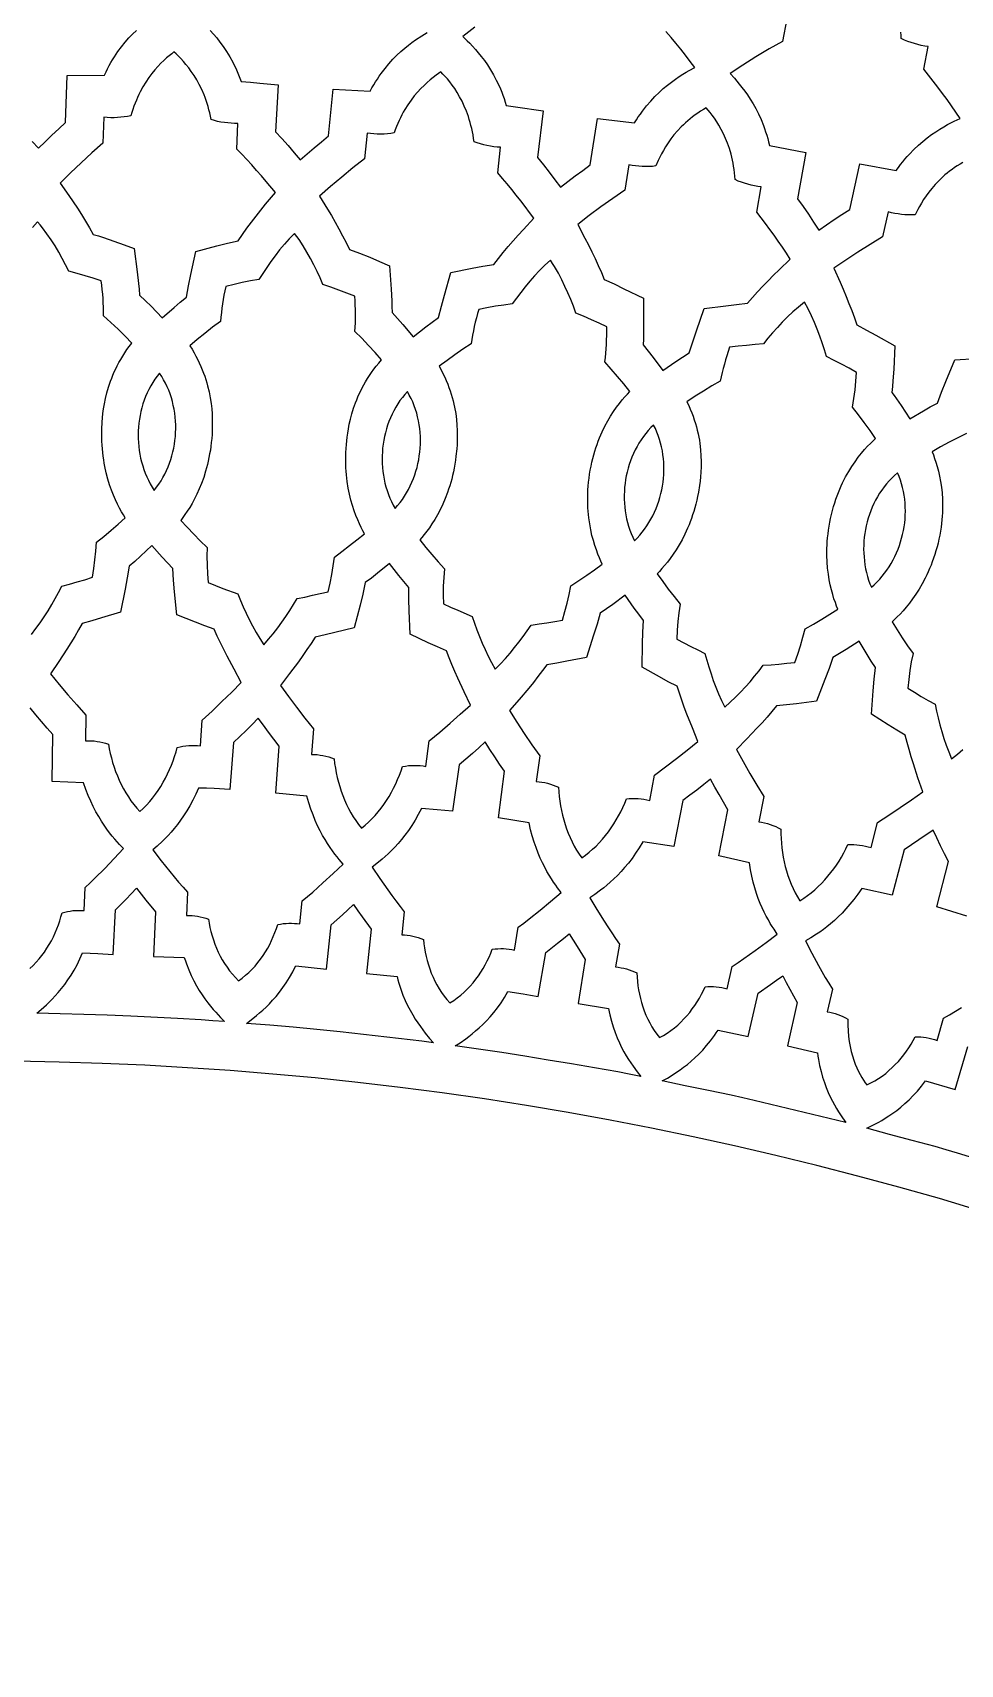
# Model space of a CAD drawing. Extents: x -550 to 550, y -550 to 550.
# Drawn here: x 6.1 to 101.2, y 293.1 to 460.5 of the extents above; entities that cross this region are included whole.
import ezdxf

# ---------------------------------------------------------------- set-up
doc = ezdxf.new("R2010")
doc.units = 0
doc.layers.add('LAYER_1', color=18, linetype='CONTINUOUS')
doc.layers.add('LAYER_10', color=4, linetype='CONTINUOUS')

msp = doc.modelspace()

# ---------------------------------------------------------------- linework, layer by layer
at = {"layer": 'LAYER_1'}
msp.add_lwpolyline([(0, 550, 0.414214), (-550, 0, 0.414214), (0, -550, 0.414214), (550, 0, 0.414214)], format="xyb", close=True, dxfattribs=at)
for points in [[(83.45, 461.88), (82.99, 459.55), (82.3, 459.17), (81.62, 458.78), (80.94, 458.38), (80.27, 457.96), (78.94, 457.12), (77.62, 456.25), (78.06, 455.77), (78.31, 455.49), (78.57, 455.18), (78.84, 454.84), (79.12, 454.47), (79.41, 454.07), (79.7, 453.63), (79.98, 453.16), (80.26, 452.66), (80.54, 452.12), (80.8, 451.55), (81.04, 450.94), (81.16, 450.62), (81.27, 450.29), (81.38, 449.95), (81.48, 449.61), (81.57, 449.25), (81.66, 448.88), (85.4, 448.15), (84.55, 443.41), (85.11, 442.62), (85.65, 441.83), (86.19, 441.02), (86.71, 440.21), (87.5, 440.75), (88.29, 441.28), (89.1, 441.8), (89.9, 442.31), (90.92, 447.01), (94.67, 446.31), (94.89, 446.62), (95.11, 446.92), (95.34, 447.2), (95.56, 447.48), (95.79, 447.74), (96.02, 448), (96.48, 448.47), (96.94, 448.91), (97.39, 449.3), (97.84, 449.67), (98.29, 450), (98.72, 450.3), (99.14, 450.56), (99.54, 450.8), (99.92, 451.02), (100.62, 451.38), (101.21, 451.66), (100.32, 452.95), (99.87, 453.59), (99.41, 454.22), (98.94, 454.85), (98.46, 455.48), (97.98, 456.09), (97.48, 456.7), (97.94, 459.02), (97.59, 459.08), (97.23, 459.15), (96.88, 459.23), (96.54, 459.33), (96.19, 459.44), (95.85, 459.56), (95.51, 459.69), (95.18, 459.84), (95.16, 460.17), (95.13, 460.49)], [(6.05, 449.3), (6.71, 448.6), (7.39, 449.27), (8.08, 449.94), (8.78, 450.6), (9.48, 451.25), (9.64, 456.06), (13.46, 456.08), (13.62, 456.42), (13.78, 456.75), (13.95, 457.07), (14.12, 457.38), (14.3, 457.68), (14.48, 457.96), (14.84, 458.51), (15.22, 459.01), (15.6, 459.48), (15.97, 459.91), (16.35, 460.31), (16.73, 460.67)], [(24.3, 460.67), (24.63, 460.31), (24.97, 459.91), (25.31, 459.48), (25.65, 459.02), (25.98, 458.52), (26.31, 457.98), (26.63, 457.41), (26.78, 457.11), (26.93, 456.8), (27.07, 456.48), (27.22, 456.14), (27.35, 455.8), (27.48, 455.45), (28.43, 455.38), (29.38, 455.29), (31.28, 455.11), (31.01, 450.3), (31.65, 449.59), (32.29, 448.87), (32.91, 448.13), (33.53, 447.4), (34.25, 448.03), (34.97, 448.65), (35.71, 449.27), (36.45, 449.87), (36.9, 454.66), (40.71, 454.45), (40.89, 454.78), (41.07, 455.1), (41.26, 455.4), (41.45, 455.7), (41.64, 455.99), (41.84, 456.27), (42.24, 456.79), (42.64, 457.27), (43.05, 457.72), (43.45, 458.13), (43.85, 458.51), (44.25, 458.85), (44.63, 459.16), (45, 459.45), (45.35, 459.7), (46.01, 460.13), (46.56, 460.48)], [(51.46, 461.02), (50.2, 460.07), (50.66, 459.62), (50.93, 459.36), (51.21, 459.06), (51.5, 458.74), (51.8, 458.39), (52.11, 458), (52.43, 457.59), (52.74, 457.14), (53.05, 456.65), (53.36, 456.13), (53.65, 455.58), (53.93, 454.99), (54.07, 454.68), (54.2, 454.36), (54.32, 454.03), (54.44, 453.69), (54.56, 453.34), (54.67, 452.98), (56.56, 452.72), (57.5, 452.58), (58.45, 452.44), (57.88, 447.66), (58.48, 446.9), (59.07, 446.14), (59.65, 445.37), (60.22, 444.6), (60.98, 445.18), (61.74, 445.76), (62.51, 446.33), (63.29, 446.89), (64.02, 451.64), (67.81, 451.19), (68.01, 451.51), (68.21, 451.81), (68.42, 452.11), (68.63, 452.4), (68.84, 452.67), (69.05, 452.94), (69.48, 453.44), (69.91, 453.9), (70.35, 454.32), (70.77, 454.71), (71.2, 455.07), (71.61, 455.39), (72.01, 455.68), (72.4, 455.94), (72.77, 456.18), (73.12, 456.39), (73.44, 456.57), (74.01, 456.88), (73.54, 457.51), (73.06, 458.13), (72.57, 458.75), (72.07, 459.36), (71.57, 459.96), (71.05, 460.56)], [(101.5, 447.13), (101.21, 446.96), (100.92, 446.79), (100.65, 446.61), (100.39, 446.43), (100.14, 446.24), (99.9, 446.05), (99.66, 445.86), (99.44, 445.67), (99.03, 445.27), (98.65, 444.88), (98.31, 444.48), (98, 444.09), (97.72, 443.71), (97.47, 443.34), (97.25, 442.98), (97.05, 442.64), (96.88, 442.32), (96.61, 441.77), (96.26, 441.76), (95.91, 441.76), (95.56, 441.78), (95.21, 441.81), (94.87, 441.86), (94.52, 441.92), (94.18, 441.99), (93.85, 442.07), (93.27, 439.5), (91.99, 438.74), (90.73, 437.94), (89.48, 437.13), (88.25, 436.29), (88.9, 434.86), (89.21, 434.14), (89.52, 433.41), (89.81, 432.69), (90.1, 431.96), (90.37, 431.22), (90.62, 430.48), (91.61, 429.96), (92.58, 429.42), (94.52, 428.33), (94.4, 425.95), (94.32, 424.75), (94.27, 424.16), (94.22, 423.56), (94.46, 423.23), (94.7, 422.9), (95.16, 422.22), (95.61, 421.53), (96.05, 420.84), (97.46, 421.67), (98.16, 422.07), (98.88, 422.46), (99.3, 423.58), (99.75, 424.69), (100.68, 426.9), (102.9, 427.05)], [(5.97, 398.75), (6.43, 399.35), (6.87, 399.95), (7.29, 400.56), (7.68, 401.18), (8.06, 401.8), (8.42, 402.43), (8.76, 403.06), (9.09, 403.7), (9.88, 403.91), (10.66, 404.13), (11.44, 404.36), (12.22, 404.6), (12.37, 405.49), (12.49, 406.39), (12.59, 407.29), (12.65, 408.19), (13.4, 408.8), (14.14, 409.42), (14.87, 410.06), (15.58, 410.71), (15.4, 411), (15.21, 411.33), (15.01, 411.7), (14.8, 412.11), (14.6, 412.55), (14.39, 413.03), (14.19, 413.54), (13.99, 414.1), (13.81, 414.68), (13.65, 415.31), (13.5, 415.97), (13.44, 416.31), (13.38, 416.66), (13.33, 417.02), (13.28, 417.39), (13.25, 417.77), (13.22, 418.16), (13.2, 418.55), (13.19, 418.96), (13.19, 419.37), (13.19, 419.79), (13.23, 420.52), (13.26, 420.94), (13.31, 421.39), (13.37, 421.88), (13.46, 422.4), (13.57, 422.94), (13.71, 423.51), (13.88, 424.1), (13.98, 424.4), (14.09, 424.71), (14.2, 425.02), (14.33, 425.34), (14.47, 425.66), (14.62, 425.98), (14.78, 426.3), (14.95, 426.63), (15.14, 426.95), (15.34, 427.28), (15.55, 427.62), (15.77, 427.95), (16.01, 428.28), (16.26, 428.62), (15.57, 429.34), (14.85, 430.04), (14.12, 430.73), (13.37, 431.4), (13.37, 431.85), (13.36, 432.3), (13.34, 432.75), (13.32, 433.2), (13.28, 433.65), (13.24, 434.1), (13.19, 434.55), (13.14, 435), (12.31, 435.27), (11.48, 435.52), (10.65, 435.77), (9.82, 436.01), (9.48, 436.66), (9.14, 437.31), (8.77, 437.95), (8.39, 438.58), (7.98, 439.21), (7.55, 439.83), (7.09, 440.45), (6.85, 440.75), (6.6, 441.05), (6.09, 440.46)], [(101.87, 419.36), (100.97, 418.92), (100.09, 418.46), (99.21, 417.98), (98.35, 417.48), (98.47, 417.16), (98.6, 416.8), (98.74, 416.41), (98.87, 415.97), (98.99, 415.49), (99.1, 414.98), (99.21, 414.44), (99.29, 413.86), (99.36, 413.25), (99.4, 412.6), (99.41, 412.27), (99.41, 411.93), (99.41, 411.58), (99.4, 411.22), (99.38, 410.86), (99.35, 410.49), (99.31, 410.11), (99.26, 409.73), (99.2, 409.34), (99.13, 408.94), (99.04, 408.53), (98.95, 408.12), (98.85, 407.72), (98.73, 407.32), (98.62, 406.94), (98.49, 406.56), (98.36, 406.2), (98.23, 405.85), (98.09, 405.5), (97.94, 405.17), (97.79, 404.85), (97.64, 404.53), (97.32, 403.94), (97, 403.38), (96.67, 402.87), (96.34, 402.39), (96.01, 401.95), (95.68, 401.54), (95.36, 401.17), (95.05, 400.84), (94.76, 400.54), (94.49, 400.27), (94.24, 400.04), (94.75, 399.22), (95.28, 398.4), (95.83, 397.59), (96.39, 396.8), (96.21, 395.92), (96.06, 395.03), (95.94, 394.13), (95.85, 393.23), (96.54, 392.81), (97.23, 392.39), (97.93, 391.98), (98.64, 391.58), (98.79, 390.88), (98.96, 390.18), (99.14, 389.49), (99.33, 388.79), (99.55, 388.09), (99.79, 387.4), (100.05, 386.7), (100.34, 386), (100.93, 386.46), (101.5, 386.94)], [(5.8, 364.5), (6.14, 364.81), (6.46, 365.13), (6.76, 365.47), (7.04, 365.82), (7.31, 366.18), (7.56, 366.56), (7.8, 366.94), (8.02, 367.33), (8.22, 367.73), (8.41, 368.13), (8.58, 368.54), (8.74, 368.96), (8.87, 369.37), (9, 369.79), (9.11, 370.21), (9.38, 370.28), (9.66, 370.34), (9.95, 370.38), (10.23, 370.42), (10.52, 370.43), (10.81, 370.44), (11.09, 370.44), (11.38, 370.42), (11.47, 372.79), (11.99, 373.27), (12.49, 373.76), (13.49, 374.75), (14.46, 375.76), (15.43, 376.78), (15.01, 377.22), (14.77, 377.48), (14.52, 377.76), (14.26, 378.07), (13.99, 378.41), (13.72, 378.78), (13.43, 379.18), (13.15, 379.61), (12.87, 380.07), (12.59, 380.56), (12.31, 381.09), (12.05, 381.64), (11.79, 382.24), (11.54, 382.86), (11.32, 383.53), (8.11, 383.66), (8.16, 388.47), (7.58, 389.14), (6.99, 389.82), (6.42, 390.51), (5.85, 391.21)], [(101.91, 369.87), (98.84, 370.8), (100.03, 375.46), (99.62, 376.26), (99.22, 377.07), (98.83, 377.88), (98.44, 378.69), (96.97, 377.67), (95.48, 376.67), (94.26, 372.01), (91.12, 372.68), (90.72, 372.11), (90.32, 371.57), (89.92, 371.07), (89.51, 370.6), (89.11, 370.17), (88.71, 369.78), (88.32, 369.41), (87.93, 369.07), (87.55, 368.77), (87.19, 368.49), (86.83, 368.23), (86.5, 368.01), (85.89, 367.62), (85.37, 367.31), (86.02, 366.06), (86.69, 364.81), (87.03, 364.19), (87.38, 363.58), (87.74, 362.97), (88.11, 362.36), (87.57, 360.05), (87.85, 360), (88.13, 359.94), (88.4, 359.86), (88.67, 359.77), (88.94, 359.67), (89.2, 359.56), (89.46, 359.43), (89.71, 359.3), (89.71, 358.68), (89.73, 358.09), (89.77, 357.53), (89.84, 356.99), (89.93, 356.48), (90.04, 355.99), (90.17, 355.53), (90.31, 355.09), (90.46, 354.68), (90.62, 354.3), (90.79, 353.94), (90.96, 353.61), (91.14, 353.31), (91.31, 353.03), (91.48, 352.78), (91.65, 352.56), (92.06, 352.76), (92.46, 352.97), (92.84, 353.21), (93.22, 353.46), (93.58, 353.73), (93.92, 354.02), (94.25, 354.32), (94.57, 354.63), (94.88, 354.96), (95.17, 355.29), (95.45, 355.64), (95.71, 356), (95.96, 356.36), (96.19, 356.73), (96.41, 357.11), (96.61, 357.49), (96.9, 357.49), (97.18, 357.47), (97.47, 357.44), (97.75, 357.4), (98.04, 357.35), (98.31, 357.29), (98.59, 357.21), (98.86, 357.12), (99.52, 359.4), (100.13, 359.75), (100.74, 360.11), (101.35, 360.48)], [(110.17, 342.71), (100.95, 345.55), (99.8, 345.89), (98.64, 346.22), (96.31, 346.86), (93.98, 347.48), (91.66, 348.11), (92.19, 348.38), (92.82, 348.71), (93.17, 348.91), (93.54, 349.13), (93.92, 349.37), (94.31, 349.64), (94.72, 349.94), (95.14, 350.27), (95.56, 350.63), (95.98, 351.02), (96.41, 351.45), (96.84, 351.92), (97.26, 352.42), (97.47, 352.69), (97.68, 352.96), (100.7, 352.09), (102.01, 356.48)]]:
    msp.add_lwpolyline(points, dxfattribs=at)
for points in [[(19.37, 431.2), (20.6, 432.28), (21.22, 432.81), (21.86, 433.32), (22.08, 434.5), (22.32, 435.67), (22.83, 438.01), (25, 438.59), (26.08, 438.86), (27.17, 439.12), (27.61, 439.76), (28.06, 440.4), (28.53, 441.02), (29.01, 441.64), (29.5, 442.25), (29.99, 442.86), (31, 444.06), (30.04, 445.2), (29.55, 445.77), (29.06, 446.33), (28.56, 446.89), (28.05, 447.43), (27.54, 447.98), (27.02, 448.51), (27.15, 451.14), (26.8, 451.14), (26.45, 451.16), (26.1, 451.19), (25.76, 451.23), (25.41, 451.28), (25.07, 451.35), (24.73, 451.44), (24.4, 451.54), (24.33, 451.88), (24.26, 452.22), (24.18, 452.55), (24.09, 452.88), (23.99, 453.19), (23.89, 453.49), (23.79, 453.79), (23.68, 454.07), (23.44, 454.62), (23.19, 455.13), (22.92, 455.61), (22.65, 456.05), (22.37, 456.47), (22.1, 456.85), (21.82, 457.19), (21.55, 457.51), (21.29, 457.79), (21.04, 458.05), (20.8, 458.27), (20.59, 458.47), (20.36, 458.29), (20.11, 458.09), (19.83, 457.86), (19.55, 457.6), (19.25, 457.31), (18.94, 456.99), (18.63, 456.64), (18.32, 456.26), (18.01, 455.84), (17.7, 455.39), (17.41, 454.9), (17.12, 454.38), (16.99, 454.11), (16.85, 453.82), (16.73, 453.53), (16.6, 453.23), (16.49, 452.92), (16.38, 452.59), (16.27, 452.26), (16.17, 451.92), (15.83, 451.86), (15.49, 451.81), (15.14, 451.77), (14.8, 451.74), (14.45, 451.73), (14.1, 451.73), (13.75, 451.74), (13.4, 451.77), (13.3, 449.13), (12.18, 448.14), (11.07, 447.12), (9.99, 446.09), (8.93, 445.03), (9.82, 443.75), (10.26, 443.1), (10.69, 442.45), (11.11, 441.79), (11.52, 441.12), (11.92, 440.45), (12.3, 439.77), (12.84, 439.61), (13.37, 439.44), (14.42, 439.08), (15.47, 438.7), (16.52, 438.31), (16.83, 435.93), (16.96, 434.74), (17.02, 434.14), (17.07, 433.54), (17.66, 432.97), (18.24, 432.39)], [(45.12, 429.27), (46.41, 430.27), (47.07, 430.76), (47.73, 431.23), (48.02, 432.4), (48.33, 433.55), (48.99, 435.86), (51.18, 436.29), (52.28, 436.5), (53.38, 436.69), (53.86, 437.31), (54.35, 437.92), (54.85, 438.52), (55.37, 439.12), (55.89, 439.7), (56.42, 440.28), (57.5, 441.42), (57.06, 442.02), (56.61, 442.62), (56.16, 443.21), (55.7, 443.79), (55.23, 444.37), (54.76, 444.95), (54.28, 445.51), (53.79, 446.08), (54.07, 448.7), (53.73, 448.72), (53.38, 448.75), (53.04, 448.8), (52.69, 448.87), (52.36, 448.95), (52.02, 449.04), (51.69, 449.14), (51.36, 449.26), (51.31, 449.61), (51.26, 449.96), (51.2, 450.29), (51.13, 450.62), (51.05, 450.94), (50.97, 451.25), (50.88, 451.55), (50.79, 451.84), (50.58, 452.4), (50.36, 452.93), (50.13, 453.42), (49.88, 453.88), (49.63, 454.31), (49.38, 454.71), (49.12, 455.07), (48.87, 455.4), (48.63, 455.71), (48.39, 455.97), (48.17, 456.21), (47.97, 456.42), (47.73, 456.26), (47.47, 456.08), (47.18, 455.86), (46.88, 455.62), (46.57, 455.35), (46.24, 455.05), (45.91, 454.72), (45.57, 454.35), (45.24, 453.96), (44.91, 453.53), (44.58, 453.06), (44.27, 452.56), (44.11, 452.29), (43.97, 452.02), (43.82, 451.73), (43.68, 451.44), (43.54, 451.14), (43.41, 450.82), (43.29, 450.5), (43.17, 450.17), (42.83, 450.12), (42.48, 450.08), (42.13, 450.06), (41.78, 450.05), (41.44, 450.05), (41.09, 450.07), (40.74, 450.1), (40.4, 450.14), (40.13, 447.52), (38.95, 446.6), (37.79, 445.65), (36.65, 444.69), (35.53, 443.7), (36.34, 442.36), (36.74, 441.69), (37.13, 441.01), (37.51, 440.32), (37.88, 439.63), (38.24, 438.94), (38.58, 438.23), (39.62, 437.84), (40.66, 437.43), (41.68, 437), (42.71, 436.55), (42.87, 434.16), (42.93, 432.96), (42.95, 432.36), (42.97, 431.76), (43.52, 431.15), (44.06, 430.53)], [(70.71, 425.82), (72.06, 426.73), (72.74, 427.18), (73.44, 427.61), (73.79, 428.75), (74.17, 429.89), (74.97, 432.15), (77.18, 432.45), (78.29, 432.58), (79.4, 432.7), (79.91, 433.3), (80.44, 433.88), (80.98, 434.45), (81.53, 435.02), (82.09, 435.58), (82.65, 436.13), (83.8, 437.21), (83.4, 437.83), (82.99, 438.45), (82.57, 439.06), (82.14, 439.67), (81.71, 440.27), (81.26, 440.87), (80.37, 442.05), (80.81, 444.65), (80.47, 444.69), (80.12, 444.75), (79.78, 444.82), (79.44, 444.91), (79.11, 445.01), (78.78, 445.12), (78.45, 445.24), (78.14, 445.38), (78.11, 445.74), (78.08, 446.08), (78.04, 446.42), (77.99, 446.75), (77.93, 447.08), (77.87, 447.39), (77.79, 447.7), (77.72, 447.99), (77.55, 448.57), (77.36, 449.11), (77.16, 449.61), (76.94, 450.09), (76.71, 450.53), (76.48, 450.95), (76.25, 451.32), (76.02, 451.67), (75.79, 451.99), (75.58, 452.27), (75.37, 452.52), (75.18, 452.74), (74.88, 452.57), (74.58, 452.39), (74.3, 452.2), (74.03, 452.01), (73.77, 451.82), (73.52, 451.62), (73.28, 451.42), (73.05, 451.22), (72.83, 451.01), (72.62, 450.81), (72.23, 450.39), (71.87, 449.98), (71.55, 449.57), (71.27, 449.16), (71.01, 448.76), (70.78, 448.38), (70.58, 448.01), (70.41, 447.67), (70.26, 447.34), (70.02, 446.78), (69.67, 446.74), (69.32, 446.72), (68.97, 446.72), (68.62, 446.73), (68.28, 446.75), (67.93, 446.79), (67.58, 446.84), (67.24, 446.9), (66.82, 444.3), (65.59, 443.46), (64.38, 442.59), (63.18, 441.7), (62, 440.78), (62.73, 439.39), (63.09, 438.69), (63.44, 437.99), (63.78, 437.29), (64.1, 436.57), (64.42, 435.86), (64.72, 435.13), (65.73, 434.68), (66.74, 434.2), (68.74, 433.24), (68.76, 430.83), (68.75, 429.63), (68.74, 429.03), (68.72, 428.43), (69.23, 427.79), (69.73, 427.14)], [(29.8, 397.68), (30.3, 398.25), (30.78, 398.82), (31.23, 399.41), (31.66, 400), (32.07, 400.59), (32.47, 401.2), (32.85, 401.81), (33.22, 402.42), (34.01, 402.58), (34.81, 402.76), (35.6, 402.94), (36.39, 403.13), (36.6, 404.01), (36.77, 404.9), (36.92, 405.79), (37.04, 406.68), (37.82, 407.26), (38.6, 407.85), (39.36, 408.45), (40.12, 409.06), (39.96, 409.36), (39.79, 409.7), (39.61, 410.08), (39.43, 410.49), (39.24, 410.94), (39.07, 411.43), (38.89, 411.96), (38.73, 412.52), (38.59, 413.12), (38.46, 413.75), (38.35, 414.41), (38.31, 414.76), (38.27, 415.11), (38.24, 415.47), (38.22, 415.84), (38.21, 416.22), (38.2, 416.61), (38.21, 417), (38.22, 417.4), (38.24, 417.82), (38.28, 418.23), (38.35, 418.96), (38.41, 419.38), (38.48, 419.83), (38.57, 420.32), (38.69, 420.83), (38.83, 421.37), (39.01, 421.93), (39.21, 422.51), (39.33, 422.81), (39.46, 423.11), (39.59, 423.42), (39.74, 423.72), (39.9, 424.03), (40.06, 424.35), (40.24, 424.66), (40.44, 424.98), (40.64, 425.29), (40.86, 425.61), (41.09, 425.93), (41.34, 426.25), (41.6, 426.57), (41.87, 426.89), (41.22, 427.65), (40.55, 428.39), (39.86, 429.11), (39.14, 429.81), (39.17, 430.26), (39.19, 430.71), (39.2, 431.16), (39.2, 431.61), (39.19, 432.07), (39.18, 432.52), (39.16, 432.97), (39.13, 433.42), (38.32, 433.74), (37.51, 434.05), (36.69, 434.34), (35.87, 434.63), (35.58, 435.3), (35.27, 435.97), (34.95, 436.64), (34.6, 437.29), (34.23, 437.95), (33.84, 438.59), (33.42, 439.23), (33.19, 439.55), (32.96, 439.87), (32.42, 439.31), (31.91, 438.75), (31.42, 438.17), (30.96, 437.58), (30.52, 436.98), (30.1, 436.38), (29.7, 435.77), (29.31, 435.15), (28.45, 434.99), (27.6, 434.82), (26.75, 434.62), (25.91, 434.41), (25.81, 433.97), (25.72, 433.53), (25.64, 433.08), (25.57, 432.64), (25.5, 432.19), (25.45, 431.74), (25.4, 431.29), (25.35, 430.84), (24.55, 430.24), (23.76, 429.62), (22.98, 428.99), (22.22, 428.33), (22.44, 427.98), (22.65, 427.63), (22.84, 427.27), (23.03, 426.92), (23.19, 426.58), (23.35, 426.23), (23.49, 425.89), (23.62, 425.55), (23.74, 425.22), (23.85, 424.89), (23.95, 424.56), (24.04, 424.24), (24.19, 423.62), (24.31, 423.01), (24.4, 422.43), (24.46, 421.88), (24.5, 421.36), (24.52, 420.87), (24.52, 420.41), (24.52, 419.99), (24.49, 419.26), (24.46, 418.84), (24.42, 418.43), (24.37, 418.03), (24.32, 417.64), (24.25, 417.26), (24.18, 416.88), (24.11, 416.52), (24.02, 416.16), (23.93, 415.82), (23.84, 415.48), (23.64, 414.84), (23.42, 414.23), (23.18, 413.67), (22.94, 413.13), (22.69, 412.64), (22.44, 412.18), (22.2, 411.76), (21.95, 411.37), (21.72, 411.03), (21.5, 410.72), (21.29, 410.44), (21.95, 409.73), (22.61, 409.02), (23.29, 408.33), (23.99, 407.66), (23.97, 406.76), (23.99, 405.86), (24.03, 404.96), (24.1, 404.06), (25.61, 403.47), (27.14, 402.9), (27.41, 402.24), (27.69, 401.57), (27.99, 400.92), (28.31, 400.26), (28.65, 399.61), (29.01, 398.96), (29.39, 398.32)], [(53.53, 395.19), (54.07, 395.73), (54.58, 396.27), (55.06, 396.83), (55.53, 397.39), (55.97, 397.96), (56.4, 398.54), (56.82, 399.12), (57.22, 399.71), (58.03, 399.82), (58.83, 399.95), (59.64, 400.08), (60.44, 400.22), (60.69, 401.09), (60.92, 401.96), (61.12, 402.84), (61.29, 403.73), (62.11, 404.26), (62.92, 404.81), (63.72, 405.37), (64.51, 405.94), (64.37, 406.25), (64.22, 406.6), (64.06, 406.99), (63.91, 407.41), (63.75, 407.87), (63.6, 408.37), (63.46, 408.9), (63.34, 409.47), (63.23, 410.07), (63.14, 410.71), (63.07, 411.37), (63.05, 411.72), (63.03, 412.07), (63.02, 412.44), (63.02, 412.81), (63.03, 413.18), (63.05, 413.57), (63.07, 413.96), (63.11, 414.36), (63.16, 414.77), (63.22, 415.18), (63.29, 415.6), (63.36, 416), (63.45, 416.4), (63.54, 416.79), (63.64, 417.16), (63.75, 417.53), (63.86, 417.88), (63.98, 418.23), (64.1, 418.56), (64.23, 418.89), (64.5, 419.51), (64.78, 420.09), (65.07, 420.64), (65.37, 421.14), (65.67, 421.61), (65.97, 422.04), (66.27, 422.43), (66.56, 422.79), (66.83, 423.11), (67.09, 423.39), (67.33, 423.64), (66.72, 424.43), (66.09, 425.2), (65.44, 425.95), (64.78, 426.69), (64.83, 427.14), (64.87, 427.58), (64.91, 428.03), (64.94, 428.48), (64.96, 428.94), (64.97, 429.39), (64.98, 429.84), (64.98, 430.29), (64.19, 430.66), (63.4, 431.02), (62.6, 431.37), (61.8, 431.7), (61.55, 432.4), (61.28, 433.08), (61, 433.76), (60.69, 434.44), (60.36, 435.12), (60.01, 435.79), (59.63, 436.46), (59.42, 436.79), (59.21, 437.12), (58.64, 436.6), (58.09, 436.06), (57.57, 435.51), (57.07, 434.96), (56.6, 434.39), (56.15, 433.81), (55.71, 433.23), (55.28, 432.63), (54.42, 432.52), (53.55, 432.39), (52.69, 432.24), (51.84, 432.07), (51.72, 431.64), (51.6, 431.2), (51.49, 430.76), (51.39, 430.32), (51.3, 429.88), (51.22, 429.43), (51.14, 428.99), (51.07, 428.54), (50.23, 427.99), (49.41, 427.42), (48.6, 426.84), (47.8, 426.24), (48, 425.87), (48.18, 425.5), (48.36, 425.14), (48.51, 424.78), (48.66, 424.42), (48.79, 424.07), (48.92, 423.72), (49.03, 423.37), (49.13, 423.03), (49.22, 422.7), (49.3, 422.36), (49.37, 422.04), (49.48, 421.4), (49.56, 420.79), (49.61, 420.21), (49.64, 419.65), (49.65, 419.13), (49.64, 418.63), (49.62, 418.18), (49.59, 417.76), (49.51, 417.03), (49.46, 416.62), (49.4, 416.21), (49.33, 415.81), (49.25, 415.42), (49.16, 415.05), (49.07, 414.68), (48.97, 414.32), (48.87, 413.97), (48.76, 413.63), (48.64, 413.31), (48.4, 412.68), (48.15, 412.09), (47.88, 411.53), (47.61, 411.02), (47.33, 410.54), (47.05, 410.09), (46.78, 409.69), (46.52, 409.32), (46.26, 408.99), (46.02, 408.69), (45.8, 408.43), (46.41, 407.67), (47.03, 406.93), (47.67, 406.2), (48.32, 405.48), (48.25, 404.58), (48.21, 403.68), (48.2, 402.78), (48.22, 401.88), (48.95, 401.54), (49.7, 401.22), (51.18, 400.57), (51.42, 399.89), (51.66, 399.21), (51.92, 398.54), (52.2, 397.86), (52.49, 397.19), (52.81, 396.52), (53.16, 395.86)], [(77.07, 391.3), (77.64, 391.8), (78.18, 392.31), (78.7, 392.83), (79.19, 393.36), (79.67, 393.9), (80.14, 394.45), (80.59, 395.01), (81.02, 395.58), (81.83, 395.64), (82.64, 395.71), (83.45, 395.79), (84.26, 395.88), (84.57, 396.73), (84.85, 397.59), (85.1, 398.46), (85.32, 399.33), (86.18, 399.81), (87.02, 400.31), (87.85, 400.82), (88.67, 401.35), (88.55, 401.66), (88.42, 402.02), (88.28, 402.41), (88.15, 402.85), (88.02, 403.32), (87.9, 403.82), (87.8, 404.36), (87.71, 404.94), (87.63, 405.54), (87.58, 406.18), (87.55, 406.85), (87.55, 407.2), (87.56, 407.56), (87.57, 407.92), (87.59, 408.29), (87.62, 408.66), (87.67, 409.05), (87.72, 409.44), (87.78, 409.83), (87.85, 410.24), (87.93, 410.65), (88.02, 411.06), (88.13, 411.46), (88.23, 411.85), (88.35, 412.23), (88.47, 412.6), (88.6, 412.96), (88.73, 413.3), (88.87, 413.64), (89.02, 413.97), (89.16, 414.28), (89.47, 414.89), (89.79, 415.45), (90.11, 415.98), (90.44, 416.46), (90.77, 416.91), (91.1, 417.32), (91.41, 417.7), (91.72, 418.04), (92.01, 418.34), (92.29, 418.61), (92.54, 418.84), (91.98, 419.66), (91.39, 420.47), (90.79, 421.26), (90.18, 422.04), (90.26, 422.48), (90.33, 422.93), (90.39, 423.38), (90.45, 423.82), (90.49, 424.27), (90.53, 424.72), (90.57, 425.17), (90.59, 425.62), (89.83, 426.04), (89.06, 426.45), (88.29, 426.85), (87.51, 427.24), (87.3, 427.94), (87.07, 428.64), (86.83, 429.34), (86.57, 430.04), (86.28, 430.74), (85.97, 431.43), (85.62, 432.12), (85.25, 432.81), (84.64, 432.32), (84.06, 431.82), (83.51, 431.3), (82.98, 430.77), (82.47, 430.23), (81.99, 429.68), (81.51, 429.12), (81.06, 428.55), (80.19, 428.48), (79.32, 428.39), (78.45, 428.3), (77.58, 428.19), (77.44, 427.76), (77.29, 427.33), (77.16, 426.9), (77.04, 426.47), (76.92, 426.03), (76.81, 425.59), (76.7, 425.15), (76.61, 424.71), (75.74, 424.22), (74.88, 423.7), (74.04, 423.17), (73.2, 422.61), (73.38, 422.23), (73.54, 421.86), (73.69, 421.48), (73.83, 421.11), (73.95, 420.75), (74.07, 420.39), (74.17, 420.03), (74.26, 419.68), (74.34, 419.33), (74.41, 418.99), (74.47, 418.66), (74.52, 418.33), (74.59, 417.69), (74.64, 417.07), (74.65, 416.48), (74.65, 415.93), (74.63, 415.4), (74.59, 414.91), (74.54, 414.45), (74.48, 414.03), (74.37, 413.32), (74.29, 412.9), (74.2, 412.5), (74.1, 412.11), (74, 411.73), (73.89, 411.36), (73.78, 411), (73.66, 410.65), (73.54, 410.3), (73.41, 409.97), (73.27, 409.65), (72.99, 409.04), (72.7, 408.46), (72.4, 407.93), (72.1, 407.43), (71.8, 406.97), (71.49, 406.54), (71.2, 406.16), (70.91, 405.8), (70.64, 405.49), (70.38, 405.21), (70.14, 404.96), (70.71, 404.17), (71.28, 403.39), (71.88, 402.62), (72.49, 401.86), (72.36, 400.97), (72.27, 400.07), (72.2, 399.17), (72.16, 398.27), (72.88, 397.89), (73.6, 397.51), (74.32, 397.15), (75.05, 396.79), (75.24, 396.1), (75.45, 395.41), (75.67, 394.72), (75.9, 394.03), (76.16, 393.35), (76.44, 392.66), (76.74, 391.98)], [(18.57, 413.52), (18.81, 413.83), (19.04, 414.15), (19.26, 414.49), (19.46, 414.83), (19.65, 415.19), (19.82, 415.55), (19.98, 415.92), (20.13, 416.3), (20.26, 416.68), (20.38, 417.07), (20.48, 417.46), (20.56, 417.85), (20.63, 418.25), (20.69, 418.64), (20.73, 419.04), (20.76, 419.44), (20.77, 419.83), (20.77, 420.23), (20.75, 420.63), (20.72, 421.03), (20.67, 421.43), (20.6, 421.83), (20.52, 422.23), (20.43, 422.63), (20.32, 423.02), (20.19, 423.4), (20.05, 423.78), (19.89, 424.15), (19.72, 424.51), (19.53, 424.86), (19.33, 425.21), (19.11, 425.54), (18.86, 425.23), (18.63, 424.91), (18.41, 424.57), (18.21, 424.23), (18.02, 423.87), (17.84, 423.51), (17.68, 423.14), (17.54, 422.76), (17.41, 422.38), (17.29, 421.99), (17.19, 421.6), (17.11, 421.2), (17.04, 420.81), (16.98, 420.41), (16.95, 420.01), (16.93, 419.62), (16.92, 419.22), (16.92, 418.82), (16.94, 418.42), (16.98, 418.02), (17.03, 417.62), (17.09, 417.22), (17.17, 416.82), (17.27, 416.43), (17.38, 416.04), (17.51, 415.66), (17.65, 415.28), (17.8, 414.91), (17.97, 414.55), (18.16, 414.19), (18.36, 413.85)], [(43.27, 411.67), (43.53, 411.96), (43.78, 412.27), (44.01, 412.59), (44.24, 412.93), (44.45, 413.27), (44.64, 413.62), (44.82, 413.98), (44.99, 414.35), (45.14, 414.72), (45.28, 415.1), (45.41, 415.49), (45.52, 415.87), (45.61, 416.27), (45.69, 416.66), (45.75, 417.05), (45.8, 417.44), (45.84, 417.84), (45.86, 418.24), (45.87, 418.64), (45.86, 419.04), (45.84, 419.44), (45.8, 419.85), (45.74, 420.25), (45.67, 420.65), (45.58, 421.05), (45.48, 421.44), (45.36, 421.82), (45.22, 422.2), (45.07, 422.58), (44.91, 422.94), (44.72, 423.29), (44.53, 423.64), (44.26, 423.34), (44.01, 423.04), (43.77, 422.72), (43.55, 422.39), (43.34, 422.04), (43.14, 421.69), (42.96, 421.33), (42.79, 420.96), (42.64, 420.59), (42.5, 420.21), (42.37, 419.82), (42.27, 419.43), (42.17, 419.04), (42.1, 418.65), (42.04, 418.26), (41.99, 417.86), (41.96, 417.47), (41.94, 417.07), (41.93, 416.67), (41.95, 416.27), (41.97, 415.86), (42.01, 415.46), (42.07, 415.06), (42.14, 414.66), (42.23, 414.26), (42.33, 413.87), (42.45, 413.49), (42.58, 413.11), (42.73, 412.73), (42.9, 412.37), (43.07, 412.01)], [(67.81, 408.35), (68.09, 408.63), (68.36, 408.93), (68.61, 409.23), (68.85, 409.55), (69.08, 409.88), (69.3, 410.22), (69.5, 410.57), (69.69, 410.92), (69.87, 411.29), (70.03, 411.66), (70.17, 412.03), (70.31, 412.41), (70.42, 412.8), (70.53, 413.18), (70.61, 413.57), (70.69, 413.96), (70.75, 414.35), (70.79, 414.75), (70.82, 415.15), (70.84, 415.55), (70.84, 415.96), (70.82, 416.36), (70.79, 416.77), (70.74, 417.17), (70.68, 417.57), (70.6, 417.97), (70.5, 418.36), (70.39, 418.75), (70.26, 419.13), (70.12, 419.5), (69.96, 419.87), (69.78, 420.22), (69.5, 419.95), (69.23, 419.66), (68.97, 419.35), (68.73, 419.04), (68.5, 418.71), (68.28, 418.37), (68.08, 418.02), (67.89, 417.66), (67.71, 417.3), (67.55, 416.93), (67.41, 416.55), (67.28, 416.17), (67.16, 415.78), (67.06, 415.4), (66.98, 415.01), (66.91, 414.62), (66.85, 414.23), (66.81, 413.83), (66.78, 413.43), (66.77, 413.03), (66.77, 412.62), (66.79, 412.22), (66.82, 411.81), (66.87, 411.41), (66.93, 411.01), (67.01, 410.61), (67.1, 410.22), (67.21, 409.83), (67.34, 409.45), (67.48, 409.08), (67.64, 408.71)], [(92.11, 403.58), (92.41, 403.84), (92.69, 404.12), (92.97, 404.41), (93.23, 404.71), (93.47, 405.02), (93.71, 405.35), (93.93, 405.68), (94.14, 406.03), (94.34, 406.38), (94.52, 406.74), (94.69, 407.11), (94.85, 407.48), (94.99, 407.85), (95.11, 408.23), (95.22, 408.61), (95.32, 409), (95.4, 409.39), (95.47, 409.78), (95.53, 410.18), (95.57, 410.58), (95.59, 410.98), (95.6, 411.39), (95.59, 411.8), (95.57, 412.2), (95.53, 412.61), (95.47, 413.01), (95.4, 413.41), (95.31, 413.8), (95.21, 414.19), (95.09, 414.57), (94.95, 414.95), (94.79, 415.31), (94.49, 415.05), (94.21, 414.78), (93.93, 414.49), (93.67, 414.19), (93.42, 413.88), (93.18, 413.55), (92.96, 413.22), (92.75, 412.87), (92.55, 412.52), (92.37, 412.16), (92.2, 411.79), (92.05, 411.42), (91.91, 411.04), (91.79, 410.66), (91.68, 410.28), (91.59, 409.89), (91.51, 409.5), (91.44, 409.11), (91.39, 408.71), (91.35, 408.31), (91.33, 407.9), (91.32, 407.5), (91.33, 407.09), (91.36, 406.69), (91.4, 406.28), (91.45, 405.88), (91.52, 405.48), (91.61, 405.09), (91.71, 404.7), (91.83, 404.32), (91.96, 403.95)], [(17.09, 380.58), (17.44, 380.91), (17.78, 381.25), (18.1, 381.6), (18.4, 381.97), (18.7, 382.36), (18.97, 382.75), (19.24, 383.16), (19.48, 383.58), (19.72, 384), (19.93, 384.44), (20.14, 384.88), (20.32, 385.33), (20.5, 385.78), (20.65, 386.24), (20.8, 386.69), (20.92, 387.15), (21.21, 387.22), (21.51, 387.28), (21.81, 387.32), (22.11, 387.34), (22.41, 387.35), (22.71, 387.35), (23.01, 387.34), (23.3, 387.31), (23.49, 389.94), (24.5, 390.89), (25.51, 391.86), (26.51, 392.84), (27.49, 393.83), (26.76, 395.17), (26.04, 396.52), (25.7, 397.2), (25.36, 397.88), (25.02, 398.57), (24.7, 399.27), (23.74, 399.62), (22.79, 399.99), (20.89, 400.75), (20.65, 403.13), (20.54, 404.32), (20.46, 405.52), (19.91, 406.09), (19.37, 406.67), (18.32, 407.85), (17.16, 406.77), (16.57, 406.24), (15.98, 405.73), (15.78, 404.55), (15.57, 403.37), (15.12, 401.02), (13.15, 400.44), (12.17, 400.14), (11.18, 399.86), (10.81, 399.2), (10.42, 398.54), (10.02, 397.89), (9.61, 397.25), (8.77, 395.97), (7.92, 394.7), (8.81, 393.62), (9.71, 392.56), (10.63, 391.51), (11.56, 390.48), (11.51, 387.84), (11.81, 387.85), (12.11, 387.85), (12.41, 387.82), (12.7, 387.78), (13, 387.73), (13.29, 387.66), (13.58, 387.58), (13.87, 387.49), (13.95, 387.02), (14.05, 386.55), (14.17, 386.08), (14.3, 385.61), (14.45, 385.15), (14.61, 384.69), (14.79, 384.24), (14.98, 383.79), (15.19, 383.35), (15.41, 382.92), (15.65, 382.5), (15.91, 382.09), (16.18, 381.69), (16.47, 381.31), (16.77, 380.94)], [(39.82, 378.88), (40.19, 379.19), (40.55, 379.5), (40.89, 379.84), (41.21, 380.19), (41.53, 380.55), (41.83, 380.93), (42.12, 381.32), (42.39, 381.72), (42.65, 382.14), (42.89, 382.56), (43.12, 382.98), (43.33, 383.42), (43.53, 383.86), (43.72, 384.3), (43.88, 384.75), (44.04, 385.2), (44.33, 385.25), (44.63, 385.29), (44.93, 385.31), (45.23, 385.32), (45.53, 385.31), (45.83, 385.29), (46.13, 385.26), (46.42, 385.21), (46.76, 387.82), (47.84, 388.72), (48.9, 389.63), (49.95, 390.56), (51, 391.5), (50.35, 392.87), (49.71, 394.25), (49.4, 394.95), (49.1, 395.65), (48.81, 396.35), (48.54, 397.06), (47.6, 397.47), (46.67, 397.9), (44.82, 398.78), (44.72, 401.17), (44.69, 402.37), (44.67, 403.56), (44.16, 404.17), (43.66, 404.78), (42.68, 406.03), (41.46, 405.03), (40.84, 404.53), (40.21, 404.06), (39.95, 402.89), (39.67, 401.73), (39.07, 399.42), (38.07, 399.18), (37.08, 398.94), (36.08, 398.69), (35.08, 398.46), (34.66, 397.82), (34.23, 397.19), (33.79, 396.57), (33.35, 395.95), (32.44, 394.73), (31.51, 393.52), (32.33, 392.39), (33.17, 391.27), (34.02, 390.16), (34.89, 389.07), (34.68, 386.44), (34.98, 386.44), (35.28, 386.42), (35.58, 386.38), (35.87, 386.33), (36.17, 386.27), (36.46, 386.19), (36.74, 386.09), (37.02, 385.98), (37.07, 385.5), (37.14, 385.03), (37.23, 384.55), (37.34, 384.08), (37.45, 383.61), (37.59, 383.14), (37.74, 382.67), (37.91, 382.22), (38.09, 381.77), (38.29, 381.32), (38.5, 380.89), (38.73, 380.46), (38.98, 380.05), (39.25, 379.65), (39.53, 379.26)], [(62.41, 375.83), (62.8, 376.11), (63.17, 376.41), (63.53, 376.72), (63.88, 377.05), (64.21, 377.39), (64.54, 377.75), (64.85, 378.12), (65.14, 378.51), (65.42, 378.9), (65.69, 379.31), (65.95, 379.72), (66.18, 380.14), (66.41, 380.57), (66.62, 381), (66.82, 381.44), (67, 381.88), (67.29, 381.91), (67.59, 381.93), (67.89, 381.93), (68.19, 381.92), (68.49, 381.89), (68.79, 381.85), (69.08, 381.8), (69.38, 381.73), (69.87, 384.32), (71, 385.16), (72.12, 386.01), (73.22, 386.88), (74.32, 387.76), (73.76, 389.17), (73.2, 390.58), (72.93, 391.29), (72.67, 392), (72.43, 392.71), (72.19, 393.43), (71.28, 393.9), (70.38, 394.39), (68.59, 395.39), (68.63, 397.78), (68.67, 398.98), (68.73, 400.17), (68.25, 400.81), (67.79, 401.45), (66.88, 402.76), (65.61, 401.83), (64.96, 401.38), (64.31, 400.94), (63.98, 399.8), (63.62, 398.66), (62.89, 396.38), (60.87, 396), (59.86, 395.81), (58.84, 395.64), (58.39, 395.03), (57.92, 394.43), (57.45, 393.83), (56.97, 393.24), (55.99, 392.08), (54.99, 390.93), (55.74, 389.75), (56.51, 388.58), (57.29, 387.42), (58.1, 386.28), (57.73, 383.67), (58.03, 383.64), (58.32, 383.6), (58.62, 383.55), (58.91, 383.48), (59.2, 383.4), (59.48, 383.3), (59.76, 383.19), (60.03, 383.07), (60.06, 382.6), (60.11, 382.12), (60.17, 381.64), (60.24, 381.16), (60.33, 380.68), (60.44, 380.21), (60.56, 379.74), (60.7, 379.27), (60.86, 378.81), (61.03, 378.35), (61.22, 377.91), (61.42, 377.47), (61.64, 377.04), (61.88, 376.63), (62.14, 376.22)], [(84.78, 371.44), (85.18, 371.69), (85.57, 371.96), (85.95, 372.25), (86.32, 372.56), (86.67, 372.88), (87.01, 373.22), (87.34, 373.57), (87.66, 373.94), (87.97, 374.32), (88.26, 374.7), (88.54, 375.1), (88.8, 375.5), (89.05, 375.92), (89.29, 376.34), (89.51, 376.76), (89.71, 377.19), (90.01, 377.2), (90.31, 377.2), (90.61, 377.18), (90.91, 377.15), (91.21, 377.11), (91.5, 377.05), (91.79, 376.98), (92.08, 376.89), (92.73, 379.45), (93.91, 380.21), (95.08, 381), (96.23, 381.8), (97.38, 382.62), (96.89, 384.05), (96.42, 385.49), (96.2, 386.21), (95.98, 386.94), (95.78, 387.67), (95.59, 388.4), (94.71, 388.93), (93.84, 389.48), (92.11, 390.58), (92.3, 392.97), (92.41, 394.16), (92.54, 395.35), (92.1, 396.01), (91.68, 396.69), (90.85, 398.05), (89.52, 397.21), (88.85, 396.79), (88.17, 396.38), (87.77, 395.25), (87.35, 394.13), (86.48, 391.9), (84.44, 391.63), (83.42, 391.51), (82.4, 391.41), (81.91, 390.83), (81.41, 390.26), (80.9, 389.69), (80.38, 389.13), (79.33, 388.03), (78.27, 386.94), (78.95, 385.72), (79.64, 384.5), (80.36, 383.3), (81.09, 382.11), (80.57, 379.52), (80.86, 379.48), (81.16, 379.42), (81.45, 379.35), (81.74, 379.26), (82.02, 379.16), (82.3, 379.05), (82.57, 378.92), (82.83, 378.78), (82.83, 378.31), (82.85, 377.83), (82.88, 377.35), (82.93, 376.87), (82.99, 376.39), (83.07, 375.91), (83.16, 375.43), (83.28, 374.96), (83.4, 374.49), (83.55, 374.03), (83.71, 373.58), (83.89, 373.13), (84.09, 372.69), (84.3, 372.26), (84.53, 371.84)], [(27.22, 363.23), (27.59, 363.5), (27.94, 363.79), (28.28, 364.09), (28.6, 364.41), (28.91, 364.74), (29.2, 365.09), (29.47, 365.45), (29.73, 365.81), (29.97, 366.19), (30.2, 366.57), (30.41, 366.96), (30.6, 367.36), (30.78, 367.77), (30.95, 368.17), (31.1, 368.59), (31.23, 369), (31.51, 369.05), (31.79, 369.09), (32.08, 369.12), (32.37, 369.13), (32.65, 369.13), (32.94, 369.12), (33.22, 369.09), (33.51, 369.06), (33.75, 371.42), (34.28, 371.87), (34.82, 372.33), (35.87, 373.27), (36.91, 374.23), (37.93, 375.19), (37.54, 375.66), (37.32, 375.93), (37.09, 376.22), (36.85, 376.55), (36.6, 376.9), (36.34, 377.29), (36.09, 377.7), (35.83, 378.14), (35.57, 378.62), (35.32, 379.12), (35.08, 379.66), (34.85, 380.23), (34.63, 380.84), (34.42, 381.47), (34.23, 382.15), (31.04, 382.48), (31.38, 387.28), (30.83, 387.99), (30.3, 388.71), (29.76, 389.43), (29.24, 390.16), (28.61, 389.52), (27.98, 388.89), (27.34, 388.27), (26.69, 387.65), (26.32, 382.85), (24.71, 382.94), (23.91, 382.97), (23.11, 382.99), (22.82, 382.35), (22.53, 381.75), (22.22, 381.18), (21.9, 380.65), (21.58, 380.15), (21.26, 379.69), (20.94, 379.25), (20.61, 378.85), (20.3, 378.48), (19.99, 378.14), (19.69, 377.82), (19.4, 377.54), (18.87, 377.04), (18.41, 376.64), (19.28, 375.53), (20.16, 374.43), (20.6, 373.89), (21.06, 373.35), (21.52, 372.82), (21.99, 372.3), (21.87, 369.93), (22.16, 369.93), (22.44, 369.92), (22.73, 369.89), (23.01, 369.85), (23.29, 369.8), (23.57, 369.73), (23.85, 369.65), (24.12, 369.56), (24.19, 369.13), (24.27, 368.7), (24.37, 368.27), (24.49, 367.84), (24.63, 367.42), (24.78, 367), (24.94, 366.58), (25.13, 366.17), (25.33, 365.77), (25.54, 365.38), (25.78, 364.99), (26.03, 364.61), (26.3, 364.25), (26.59, 363.9), (26.9, 363.56)], [(48.89, 360.96), (49.28, 361.21), (49.65, 361.47), (50.01, 361.75), (50.35, 362.05), (50.67, 362.37), (50.98, 362.69), (51.27, 363.03), (51.55, 363.38), (51.82, 363.74), (52.07, 364.11), (52.3, 364.49), (52.52, 364.87), (52.72, 365.26), (52.91, 365.66), (53.08, 366.06), (53.24, 366.47), (53.52, 366.5), (53.81, 366.52), (54.1, 366.53), (54.38, 366.53), (54.67, 366.51), (54.95, 366.48), (55.24, 366.44), (55.52, 366.38), (55.9, 368.72), (56.46, 369.15), (57.02, 369.58), (58.13, 370.46), (59.22, 371.36), (60.31, 372.27), (59.94, 372.75), (59.74, 373.03), (59.53, 373.34), (59.3, 373.68), (59.08, 374.05), (58.84, 374.44), (58.61, 374.87), (58.38, 375.32), (58.15, 375.81), (57.93, 376.33), (57.72, 376.88), (57.52, 377.46), (57.34, 378.08), (57.17, 378.72), (57.02, 379.41), (53.86, 379.94), (54.49, 384.71), (53.98, 385.45), (53.49, 386.2), (53, 386.96), (52.52, 387.72), (51.86, 387.12), (51.19, 386.53), (50.51, 385.95), (49.83, 385.37), (49.17, 380.61), (48.37, 380.69), (47.57, 380.77), (45.97, 380.91), (45.65, 380.29), (45.31, 379.71), (44.97, 379.16), (44.63, 378.65), (44.28, 378.17), (43.93, 377.73), (43.58, 377.31), (43.23, 376.93), (42.9, 376.58), (42.57, 376.26), (42.25, 375.97), (41.94, 375.7), (41.38, 375.24), (40.9, 374.87), (41.7, 373.71), (42.51, 372.55), (42.93, 371.98), (43.35, 371.42), (43.78, 370.86), (44.21, 370.31), (43.96, 367.95), (44.24, 367.93), (44.52, 367.9), (44.81, 367.86), (45.09, 367.81), (45.37, 367.74), (45.64, 367.66), (45.91, 367.57), (46.18, 367.46), (46.22, 367.03), (46.28, 366.6), (46.36, 366.16), (46.45, 365.73), (46.56, 365.3), (46.68, 364.87), (46.82, 364.44), (46.98, 364.02), (47.16, 363.61), (47.35, 363.2), (47.56, 362.8), (47.79, 362.41), (48.04, 362.03), (48.31, 361.66), (48.59, 361.3)], [(70.4, 357.4), (70.8, 357.62), (71.18, 357.86), (71.55, 358.12), (71.91, 358.4), (72.25, 358.69), (72.58, 359), (72.89, 359.32), (73.19, 359.65), (73.48, 359.99), (73.75, 360.34), (74.01, 360.71), (74.25, 361.08), (74.47, 361.46), (74.68, 361.84), (74.88, 362.23), (75.06, 362.62), (75.35, 362.64), (75.63, 362.64), (75.92, 362.63), (76.2, 362.61), (76.49, 362.58), (76.77, 362.53), (77.05, 362.47), (77.33, 362.4), (77.85, 364.71), (78.44, 365.1), (79.03, 365.5), (79.61, 365.91), (80.18, 366.32), (81.33, 367.16), (82.46, 368.01), (82.13, 368.51), (81.94, 368.8), (81.75, 369.12), (81.55, 369.47), (81.34, 369.85), (81.13, 370.26), (80.92, 370.7), (80.72, 371.16), (80.52, 371.66), (80.33, 372.19), (80.15, 372.75), (79.99, 373.34), (79.84, 373.97), (79.71, 374.62), (79.61, 375.31), (76.48, 376.04), (77.4, 380.76), (76.94, 381.54), (76.49, 382.32), (76.05, 383.1), (75.61, 383.89), (74.92, 383.34), (74.21, 382.79), (73.5, 382.25), (72.79, 381.72), (71.84, 377), (68.67, 377.47), (68.31, 376.87), (67.94, 376.31), (67.57, 375.78), (67.19, 375.3), (66.81, 374.84), (66.44, 374.42), (66.07, 374.03), (65.7, 373.67), (65.34, 373.34), (64.99, 373.04), (64.66, 372.77), (64.34, 372.52), (63.75, 372.09), (63.25, 371.75), (63.97, 370.54), (64.72, 369.34), (65.09, 368.75), (65.48, 368.15), (65.87, 367.57), (66.28, 366.99), (65.88, 364.65), (66.16, 364.62), (66.44, 364.57), (66.72, 364.51), (67, 364.44), (67.27, 364.35), (67.54, 364.26), (67.81, 364.15), (68.07, 364.03), (68.09, 363.6), (68.12, 363.16), (68.17, 362.72), (68.24, 362.29), (68.32, 361.85), (68.42, 361.42), (68.54, 360.99), (68.67, 360.56), (68.82, 360.14), (68.99, 359.72), (69.18, 359.31), (69.38, 358.91), (69.61, 358.52), (69.85, 358.13), (70.11, 357.76)], [(6.51, 359.9), (6.97, 360.29), (7.5, 360.77), (7.79, 361.05), (8.1, 361.35), (8.41, 361.68), (8.73, 362.04), (9.06, 362.43), (9.38, 362.85), (9.71, 363.31), (10.03, 363.79), (10.34, 364.31), (10.65, 364.87), (10.94, 365.47), (11.08, 365.78), (11.21, 366.1), (12.79, 366.01), (14.36, 365.92), (14.58, 370.49), (15.67, 371.59), (16.21, 372.14), (16.74, 372.71), (17.22, 372.1), (17.7, 371.49), (18.68, 370.3), (18.5, 365.72), (21.65, 365.62), (21.76, 365.28), (21.87, 364.96), (22.11, 364.35), (22.36, 363.77), (22.63, 363.22), (22.9, 362.71), (23.19, 362.23), (23.47, 361.79), (23.76, 361.37), (24.05, 360.98), (24.33, 360.63), (24.61, 360.3), (24.87, 360), (25.36, 359.47), (25.77, 359.04), (24.57, 359.13), (23.37, 359.21), (20.96, 359.35), (16.15, 359.59), (13.74, 359.7), (11.33, 359.78), (8.92, 359.85)], [(28.02, 358.86), (28.5, 359.23), (29.06, 359.67), (29.37, 359.93), (29.69, 360.22), (30.03, 360.53), (30.37, 360.87), (30.71, 361.24), (31.07, 361.63), (31.42, 362.07), (31.77, 362.53), (32.11, 363.03), (32.45, 363.57), (32.77, 364.14), (32.93, 364.45), (33.09, 364.76), (34.65, 364.6), (36.22, 364.41), (36.72, 368.96), (37.87, 369.99), (38.43, 370.52), (39, 371.04), (39.44, 370.4), (39.89, 369.77), (40.8, 368.51), (40.34, 363.96), (43.47, 363.66), (43.56, 363.32), (43.65, 362.99), (43.85, 362.36), (44.07, 361.77), (44.31, 361.21), (44.55, 360.69), (44.81, 360.2), (45.07, 359.73), (45.33, 359.3), (45.59, 358.9), (45.86, 358.53), (46.11, 358.19), (46.36, 357.87), (46.81, 357.32), (47.2, 356.86), (46.01, 357.03), (44.81, 357.18), (42.42, 357.46), (40.02, 357.73), (37.63, 357.99), (35.23, 358.24), (32.83, 358.46), (30.43, 358.67)], [(49.44, 356.55), (49.93, 356.88), (50.52, 357.29), (50.84, 357.53), (51.18, 357.79), (51.53, 358.08), (51.89, 358.4), (52.26, 358.75), (52.64, 359.12), (53.01, 359.53), (53.39, 359.98), (53.76, 360.45), (54.13, 360.97), (54.49, 361.52), (54.67, 361.81), (54.84, 362.12), (56.4, 361.88), (57.17, 361.75), (57.95, 361.61), (58.72, 366.12), (59.93, 367.08), (60.53, 367.56), (61.12, 368.05), (61.52, 367.39), (61.93, 366.73), (62.76, 365.42), (62.03, 360.9), (65.14, 360.4), (65.21, 360.06), (65.28, 359.73), (65.45, 359.09), (65.63, 358.49), (65.83, 357.92), (66.04, 357.38), (66.27, 356.87), (66.5, 356.4), (66.74, 355.95), (66.98, 355.54), (67.22, 355.15), (67.45, 354.8), (67.68, 354.47), (68.1, 353.89), (68.46, 353.42), (67.28, 353.65), (66.1, 353.88), (63.72, 354.3), (61.35, 354.7), (58.97, 355.1), (57.78, 355.31), (56.59, 355.5), (54.21, 355.86), (51.82, 356.21)], [(70.67, 352.96), (71.19, 353.26), (71.8, 353.63), (72.14, 353.85), (72.49, 354.09), (72.86, 354.36), (73.24, 354.66), (73.62, 354.98), (74.02, 355.33), (74.42, 355.72), (74.82, 356.13), (75.22, 356.59), (75.62, 357.08), (76.01, 357.61), (76.2, 357.89), (76.4, 358.18), (79.47, 357.5), (80.51, 361.96), (81.77, 362.85), (82.4, 363.3), (83.02, 363.75), (83.38, 363.06), (83.75, 362.38), (84.5, 361.01), (83.51, 356.55), (86.58, 355.85), (86.62, 355.51), (86.68, 355.17), (86.8, 354.53), (86.95, 353.92), (87.11, 353.34), (87.29, 352.79), (87.49, 352.27), (87.69, 351.78), (87.9, 351.33), (88.12, 350.9), (88.33, 350.5), (88.54, 350.13), (88.75, 349.79), (89.14, 349.19), (89.48, 348.7), (80.1, 350.95), (78.93, 351.23), (77.75, 351.49), (75.4, 351.99), (73.03, 352.47)]]:
    msp.add_lwpolyline(points, close=True, dxfattribs=at)
at = {"layer": 'LAYER_10'}
for points in [[(-485, 0, 0.414214), (0, -485, 0.414214), (485, 0, 0.414214), (0, 485, 0.414214)], [(355, 0, 0.414214), (0, 355, 0.414214), (-355, 0, 0.414214), (0, -355, 0.414214)]]:
    msp.add_lwpolyline(points, format="xyb", close=True, dxfattribs=at)

doc.saveas('drawing.dxf')
